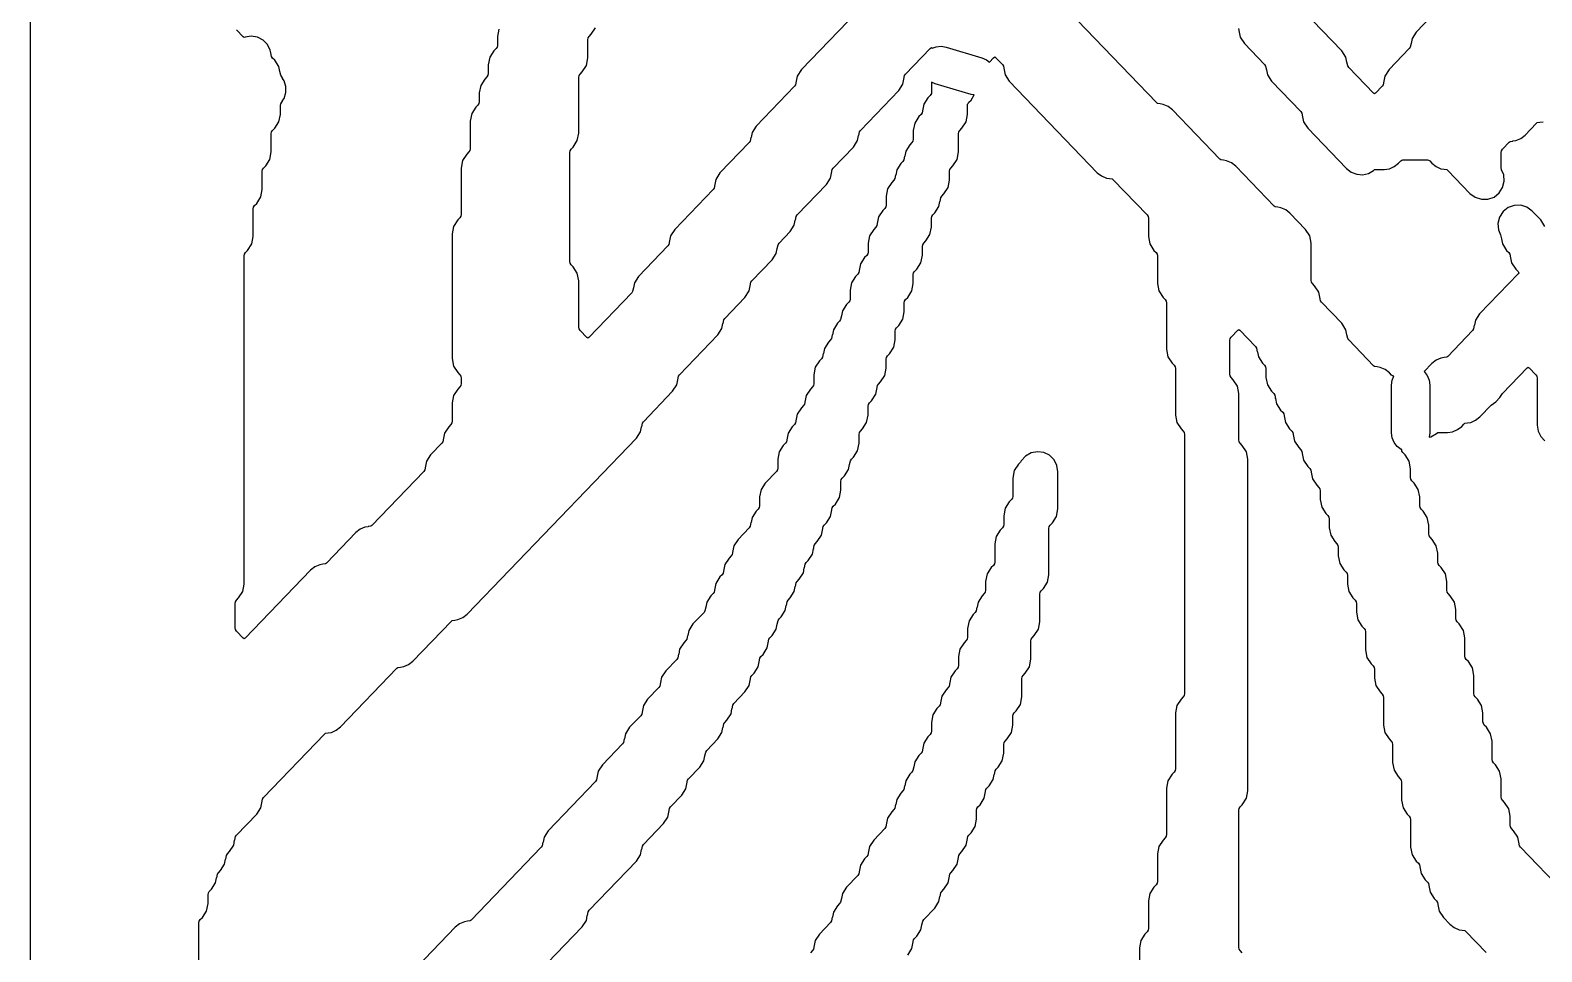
# Model space of a CAD drawing. Header units: millimetres. Extents: x 10 to 410, y 18 to 283.
# Drawn here: x 148 to 185.86, y 57.82 to 80.9 of the extents above; entities that cross this region are included whole.
import ezdxf

# ---------------------------------------------------------------- set-up
doc = ezdxf.new("R2010")
doc.units = ezdxf.units.MM
doc.layers.add('CUT', color=1, linetype='Continuous')

msp = doc.modelspace()

# ---------------------------------------------------------------- linework, layer by layer
at = {"layer": 'CUT'}
msp.add_lwpolyline([(190.134, 147), (190.134, 144), (169.134, 144), (169.134, 147), (161.134, 147), (161.134, 144), (148, 144), (148, 24), (161.134, 24), (161.134, 21), (169.134, 21), (169.134, 24), (190.134, 24), (190.134, 21), (198.134, 21), (198.134, 24), (211.2679, 24), (211.2679, 144), (198.134, 144), (198.134, 147)], close=True, dxfattribs=at)
for points in [[(169.4078, 82.083), (167.3158, 79.9099), (167.2123, 79.7501), (167.1879, 79.6241), (167.1852, 79.6246), (167.1674, 79.5329), (167.1427, 79.4948), (166.1833, 78.4981), (166.0798, 78.3383), (166.0553, 78.2123), (166.0526, 78.2129), (166.0349, 78.1211), (166.0102, 78.083), (165.2772, 77.3217), (165.1737, 77.1619), (165.1493, 77.0359), (165.1466, 77.0364), (165.1288, 76.9447), (165.1041, 76.9066), (164.1447, 75.9099), (164.0412, 75.7501), (164.0167, 75.6241), (164.0141, 75.6246), (163.9963, 75.5329), (163.9716, 75.4948), (163.2387, 74.7334), (163.1352, 74.5736), (163.1107, 74.4476), (163.108, 74.4482), (163.0902, 74.3564), (163.0656, 74.3183), (161.9943, 73.2055), (161.9664, 73.1845), (161.9384, 73.2055), (161.7732, 73.3772), (161.7485, 73.4152), (161.7398, 73.4598), (161.7398, 74.622), (161.7036, 74.8089), (161.6001, 74.9687), (161.5467, 75.0242), (161.522, 75.0623), (161.5133, 75.1069), (161.5133, 77.8343), (161.522, 77.8789), (161.5467, 77.917), (161.6001, 77.9724), (161.7036, 78.1323), (161.7398, 78.3192), (161.7398, 79.7167), (161.7485, 79.7612), (161.7732, 79.7993), (161.8266, 79.8548), (161.9301, 80.0146), (161.9664, 80.2016), (161.9664, 80.6578), (161.975, 80.7024), (161.9997, 80.7405), (162.0531, 80.796), (162.1566, 80.9558)], [(183.4513, 81.6124), (182.7184, 80.8511), (182.6148, 80.6913), (182.5904, 80.5653), (182.5877, 80.5658), (182.5699, 80.4741), (182.5453, 80.436), (182.0388, 79.9099), (181.9353, 79.7501), (181.9109, 79.6241), (181.9082, 79.6246), (181.8904, 79.5329), (181.8657, 79.4948), (181.7005, 79.3232), (181.6725, 79.3022), (181.6446, 79.3232), (181.0263, 79.9654), (181.0017, 80.0035), (180.9839, 80.0952), (180.9812, 80.0947), (180.9568, 80.2207), (180.8532, 80.3805), (180.1203, 81.1419)], [(186.4059, 59.3183), (185.33, 60.436), (185.3053, 60.4741), (185.2875, 60.5658), (185.2849, 60.5653), (185.2604, 60.6913), (185.1569, 60.8511), (185.1035, 60.9066), (185.0788, 60.9447), (185.0702, 60.9892), (185.0702, 61.2102), (185.0339, 61.3971), (184.9304, 61.557), (184.877, 61.6124), (184.8523, 61.6505), (184.8437, 61.6951), (184.8437, 62.1514), (184.8074, 62.3383), (184.7039, 62.4981), (184.6505, 62.5536), (184.6258, 62.5917), (184.6172, 62.6363), (184.6172, 63.0926), (184.5809, 63.2795), (184.4774, 63.4393), (184.424, 63.4948), (184.3993, 63.5329), (184.3906, 63.5775), (184.3906, 63.7984), (184.3544, 63.9854), (184.2509, 64.1452), (184.1975, 64.2007), (184.1728, 64.2388), (184.1641, 64.2833), (184.1641, 64.7396), (184.1279, 64.9266), (184.0243, 65.0864), (183.9709, 65.1419), (183.9463, 65.18), (183.9376, 65.2245), (183.9376, 65.6808), (183.9014, 65.8677), (183.7978, 66.0276), (183.7444, 66.083), (183.7198, 66.1211), (183.7111, 66.1657), (183.7111, 66.3867), (183.6749, 66.5736), (183.5713, 66.7334), (183.5179, 66.7889), (183.4933, 66.827), (183.4846, 66.8716), (183.4846, 67.0926), (183.4483, 67.2795), (183.3448, 67.4393), (183.2914, 67.4948), (183.2667, 67.5329), (183.2581, 67.5775), (183.2581, 67.7984), (183.2218, 67.9854), (183.1183, 68.1452), (183.0649, 68.2007), (183.0402, 68.2388), (183.0316, 68.2833), (183.0316, 68.5043), (182.9953, 68.6913), (182.8918, 68.8511), (182.8384, 68.9066), (182.8137, 68.9447), (182.8051, 68.9892), (182.8051, 69.2102), (182.7688, 69.3971), (182.6653, 69.557), (182.6119, 69.6124), (182.5872, 69.6505), (182.5786, 69.6951), (182.5786, 69.9161), (182.5423, 70.103), (182.4388, 70.2629), (182.3854, 70.3183), (182.3607, 70.3564), (182.3535, 70.3936), (182.3386, 70.3998), (182.2392, 70.4761), (182.1629, 70.5755), (182.115, 70.6913), (182.0986, 70.8155), (182.0986, 72.0081), (182.115, 72.1323), (182.1577, 72.2355), (182.1274, 72.2396), (182.1023, 72.2595), (182.0466, 72.3174), (181.9418, 72.4004), (181.8188, 72.4527), (181.739, 72.4635), (181.7394, 72.4661), (181.6744, 72.4749), (181.6493, 72.4948), (181.0263, 73.1419), (181.0017, 73.18), (180.9839, 73.2717), (180.9812, 73.2712), (180.9568, 73.3971), (180.8532, 73.557), (180.3468, 74.083), (180.3221, 74.1211), (180.3043, 74.2129), (180.3017, 74.2123), (180.2772, 74.3383), (180.1737, 74.4981), (180.1203, 74.5536), (180.0956, 74.5917), (180.087, 74.6363), (180.087, 75.5631), (180.0507, 75.7501), (179.9472, 75.9099), (179.555, 76.3174), (179.4502, 76.4004), (179.3272, 76.4527), (179.2474, 76.4635), (179.2478, 76.4661), (179.1828, 76.4749), (179.1577, 76.4948), (178.1959, 77.4938), (178.0912, 77.5769), (177.9682, 77.6292), (177.8884, 77.64), (177.8887, 77.6426), (177.8237, 77.6513), (177.7986, 77.6712), (176.6104, 78.9056), (176.5056, 78.9886), (176.3826, 79.041), (176.3028, 79.0517), (176.3032, 79.0543), (176.2382, 79.0631), (176.2131, 79.083), (174.0046, 81.3772)], [(159.7375, 80.9266), (159.7013, 80.7396), (159.7013, 80.5186), (159.6926, 80.4741), (159.668, 80.436), (159.6145, 80.3805), (159.511, 80.2207), (159.4748, 80.0337), (159.4748, 79.8128), (159.4661, 79.7682), (159.4414, 79.7301), (159.388, 79.6746), (159.2845, 79.5148), (159.2483, 79.3279), (159.2483, 79.1069), (159.2396, 79.0623), (159.2149, 79.0242), (159.1615, 78.9687), (159.058, 78.8089), (159.0217, 78.622), (159.0217, 77.9304), (159.0131, 77.8858), (158.9884, 77.8477), (158.935, 77.7923), (158.8315, 77.6324), (158.7952, 77.4455), (158.7952, 76.2833), (158.7866, 76.2388), (158.7619, 76.2007), (158.7085, 76.1452), (158.605, 75.9854), (158.5687, 75.7984), (158.5687, 72.6721), (158.605, 72.4852), (158.7085, 72.3254), (158.7619, 72.2699), (158.7866, 72.2318), (158.7952, 72.1872), (158.7952, 72.048), (158.7866, 72.0035), (158.7619, 71.9654), (158.7085, 71.9099), (158.605, 71.7501), (158.5687, 71.5631), (158.5687, 71.1069), (158.5601, 71.0623), (158.5354, 71.0242), (158.482, 70.9687), (158.3785, 70.8089), (158.354, 70.6829), (158.3514, 70.6834), (158.3336, 70.5917), (158.3089, 70.5536), (158.029, 70.2629), (157.9255, 70.103), (157.901, 69.977), (157.8984, 69.9776), (157.8806, 69.8858), (157.8559, 69.8477), (156.5534, 68.4948), (156.5283, 68.4749), (156.4633, 68.4661), (156.4637, 68.4635), (156.3839, 68.4527), (156.2609, 68.4004), (156.1561, 68.3174), (155.4209, 67.5536), (155.3958, 67.5337), (155.3308, 67.5249), (155.3311, 67.5223), (155.2513, 67.5115), (155.1283, 67.4592), (155.0236, 67.3762), (153.387, 65.6761), (153.359, 65.6551), (153.3311, 65.6761), (153.1659, 65.8477), (153.1412, 65.8858), (153.1325, 65.9304), (153.1325, 66.5402), (153.1412, 66.5848), (153.1659, 66.6228), (153.2193, 66.6783), (153.3228, 66.8381), (153.359, 67.0251), (153.359, 75.2461), (153.3677, 75.2906), (153.3924, 75.3287), (153.4458, 75.3842), (153.5493, 75.544), (153.5856, 75.731), (153.5856, 76.4225), (153.5942, 76.4671), (153.6189, 76.5052), (153.6723, 76.5607), (153.7758, 76.7205), (153.8121, 76.9074), (153.8121, 77.3637), (153.8207, 77.4083), (153.8454, 77.4464), (153.8988, 77.5019), (154.0023, 77.6617), (154.0386, 77.8486), (154.0386, 78.3049), (154.0472, 78.3495), (154.0719, 78.3876), (154.1253, 78.443), (154.2288, 78.6029), (154.2651, 78.7898), (154.2651, 79.0108), (154.2737, 79.0553), (154.3245, 79.1338), (154.321, 79.136), (154.3589, 79.1899), (154.4049, 79.3354), (154.4049, 79.4881), (154.3589, 79.6337), (154.321, 79.6875), (154.3245, 79.6898), (154.2737, 79.7682), (154.2559, 79.8599), (154.2533, 79.8594), (154.2288, 79.9854), (154.1253, 80.1452), (154.0719, 80.2007), (154.0472, 80.2388), (154.0294, 80.3305), (154.0252, 80.3297), (154.0139, 80.4006), (153.9423, 80.5404), (153.8309, 80.6511), (153.6907, 80.7218), (153.5354, 80.7455), (153.3804, 80.7198), (153.3602, 80.7131), (153.3311, 80.7349), (153.1659, 80.9066)], [(178.2663, 80.9377), (178.2841, 80.846), (178.2868, 80.8465), (178.3112, 80.7205), (178.4147, 80.5607), (178.9211, 80.0346), (178.9458, 79.9965), (178.9636, 79.9048), (178.9663, 79.9053), (178.9907, 79.7793), (179.0942, 79.6195), (179.8272, 78.8581), (179.8518, 78.82), (179.8696, 78.7283), (179.8723, 78.7288), (179.8967, 78.6029), (180.0003, 78.443), (180.9753, 77.4302), (181.0917, 77.3404), (181.2291, 77.2884), (181.3757, 77.2785), (181.5189, 77.3117), (181.6462, 77.3851), (181.6744, 77.4075), (181.7061, 77.4118), (181.9129, 77.4118), (182.0453, 77.4296), (182.1683, 77.482), (182.2731, 77.565), (182.3288, 77.6229), (182.3539, 77.6428), (182.3856, 77.6471), (182.998, 77.6471), (183.0298, 77.6428), (183.0549, 77.6229), (183.1106, 77.565), (183.2153, 77.482), (183.3383, 77.4296), (183.4181, 77.4189), (183.4178, 77.4163), (183.4828, 77.4075), (183.5079, 77.3876), (184.0636, 76.8104), (184.1944, 76.7129), (184.3496, 76.6627), (184.5127, 76.6651), (184.6664, 76.7199), (184.7942, 76.8213), (184.8826, 76.9585), (184.9221, 77.1168), (184.9086, 77.2794), (184.8546, 77.4032), (184.8437, 77.4598), (184.8437, 77.8343), (184.8523, 77.8789), (184.877, 77.917), (185.0469, 78.0935), (185.072, 78.1134), (185.137, 78.1221), (185.1366, 78.1248), (185.2164, 78.1355), (185.3394, 78.1878), (185.4442, 78.2709), (185.7264, 78.5641), (185.7515, 78.584), (185.8165, 78.5927), (185.8162, 78.5953), (185.896, 78.6061)], [(152.2265, 56.2016), (152.2265, 58.5402), (152.2352, 58.5848), (152.2598, 58.6228), (152.3132, 58.6783), (152.4168, 58.8381), (152.453, 59.0251), (152.453, 59.2461), (152.4617, 59.2906), (152.4863, 59.3287), (152.5397, 59.3842), (152.6433, 59.544), (152.6677, 59.67), (152.6704, 59.6695), (152.6882, 59.7612), (152.7128, 59.7993), (152.7662, 59.8548), (152.8698, 60.0146), (152.8942, 60.1406), (152.8969, 60.1401), (152.9147, 60.2318), (152.9394, 60.2699), (152.9928, 60.3254), (153.0963, 60.4852), (153.1207, 60.6112), (153.1234, 60.6107), (153.1412, 60.7024), (153.1659, 60.7405), (153.6723, 61.2666), (153.7758, 61.4264), (153.8002, 61.5524), (153.8029, 61.5518), (153.8207, 61.6436), (153.8454, 61.6817), (155.3743, 63.2699), (155.3994, 63.2898), (155.4645, 63.2986), (155.4641, 63.3012), (155.5439, 63.312), (155.6669, 63.3643), (155.7716, 63.4474), (157.1864, 64.917), (157.2115, 64.9369), (157.2765, 64.9457), (157.2762, 64.9483), (157.356, 64.959), (157.479, 65.0114), (157.5837, 65.0944), (158.5455, 66.0935), (158.5706, 66.1134), (158.6356, 66.1221), (158.6352, 66.1248), (158.715, 66.1355), (158.838, 66.1878), (158.9428, 66.2709), (163.1856, 70.6783), (163.2891, 70.8381), (163.3136, 70.9641), (163.3163, 70.9636), (163.334, 71.0553), (163.3587, 71.0934), (164.0916, 71.8548), (164.1952, 72.0146), (164.2196, 72.1406), (164.2223, 72.1401), (164.2401, 72.2318), (164.2648, 72.2699), (165.2242, 73.2666), (165.3277, 73.4264), (165.3521, 73.5524), (165.3548, 73.5518), (165.3726, 73.6436), (165.3973, 73.6817), (165.9037, 74.2077), (166.0072, 74.3676), (166.0317, 74.4935), (166.0343, 74.493), (166.0521, 74.5848), (166.0768, 74.6228), (166.5832, 75.1489), (166.6868, 75.3087), (166.7112, 75.4347), (166.7139, 75.4342), (166.7317, 75.5259), (166.7563, 75.564), (167.0363, 75.8548), (167.1398, 76.0146), (167.1642, 76.1406), (167.1669, 76.1401), (167.1847, 76.2318), (167.2094, 76.2699), (167.9423, 77.0313), (168.0458, 77.1911), (168.0702, 77.3171), (168.0729, 77.3166), (168.0907, 77.4083), (168.1154, 77.4464), (168.6218, 77.9724), (168.7253, 78.1323), (168.7498, 78.2582), (168.7524, 78.2577), (168.7702, 78.3495), (168.7949, 78.3876), (169.7543, 79.3842), (169.8579, 79.544), (169.8823, 79.67), (169.885, 79.6695), (169.9028, 79.7612), (169.9275, 79.7993), (170.5457, 80.4415), (170.5737, 80.4625), (170.5965, 80.4454), (170.6923, 80.4822), (170.8169, 80.4952), (170.9407, 80.4756), (171.8385, 80.2095), (171.953, 80.1585), (172.0273, 80.0983), (172.1313, 80.2063), (172.1592, 80.2272), (172.1872, 80.2063), (172.3524, 80.0346), (172.3771, 79.9965), (172.3949, 79.9048), (172.3975, 79.9053), (172.422, 79.7793), (172.5255, 79.6195), (174.7298, 77.3297), (174.8345, 77.2467), (174.9575, 77.1943), (175.0373, 77.1836), (175.037, 77.181), (175.102, 77.1722), (175.1271, 77.1523), (175.9765, 76.2699), (176.0012, 76.2318), (176.0098, 76.1872), (176.0098, 75.731), (176.0461, 75.544), (176.1496, 75.3842), (176.203, 75.3287), (176.2277, 75.2906), (176.2364, 75.2461), (176.2364, 74.5545), (176.2726, 74.3676), (176.3761, 74.2077), (176.4295, 74.1523), (176.4542, 74.1142), (176.4629, 74.0696), (176.4629, 72.9074), (176.4991, 72.7205), (176.6026, 72.5607), (176.656, 72.5052), (176.6807, 72.4671), (176.6894, 72.4225), (176.6894, 71.2604), (176.7256, 71.0734), (176.8292, 70.9136), (176.8826, 70.8581), (176.9072, 70.82), (176.9159, 70.7755), (176.9159, 64.2833), (176.9072, 64.2388), (176.8826, 64.2007), (176.8292, 64.1452), (176.7256, 63.9854), (176.6894, 63.7984), (176.6894, 62.401), (176.6807, 62.3564), (176.656, 62.3183), (176.6026, 62.2629), (176.4991, 62.103), (176.4629, 61.9161), (176.4629, 60.7539), (176.4542, 60.7094), (176.4295, 60.6713), (176.3761, 60.6158), (176.2726, 60.456), (176.2364, 60.269), (176.2364, 59.5775), (176.2277, 59.5329), (176.203, 59.4948), (176.1496, 59.4393), (176.0461, 59.2795), (176.0098, 59.0926), (176.0098, 58.401), (176.0012, 58.3564), (175.9765, 58.3183), (175.9231, 58.2629), (175.8196, 58.103), (175.7833, 57.9161), (175.7833, 57.2245)], [(157.4695, 53.917), (161.8266, 58.443), (161.9301, 58.6029), (161.9545, 58.7288), (161.9572, 58.7283), (161.975, 58.82), (161.9997, 58.8581), (163.1856, 60.0901), (163.2891, 60.2499), (163.3136, 60.3759), (163.3163, 60.3754), (163.334, 60.4671), (163.3587, 60.5052), (163.8651, 61.0313), (163.9687, 61.1911), (163.9931, 61.3171), (163.9958, 61.3166), (164.0136, 61.4083), (164.0382, 61.4464), (164.3182, 61.7371), (164.4217, 61.897), (164.4461, 62.023), (164.4488, 62.0224), (164.4666, 62.1142), (164.4913, 62.1523), (164.7712, 62.443), (164.8747, 62.6029), (164.8991, 62.7288), (164.9018, 62.7283), (164.9196, 62.82), (164.9443, 62.8581), (165.2242, 63.1489), (165.3277, 63.3087), (165.3521, 63.4347), (165.3548, 63.4342), (165.3726, 63.5259), (165.3973, 63.564), (165.4507, 63.6195), (165.5542, 63.7793), (165.5787, 63.9053), (165.5813, 63.9048), (165.5991, 63.9965), (165.6238, 64.0346), (165.9037, 64.3254), (166.0072, 64.4852), (166.0317, 64.6112), (166.0343, 64.6107), (166.0521, 64.7024), (166.0768, 64.7405), (166.1302, 64.796), (166.2337, 64.9558), (166.2582, 65.0818), (166.2609, 65.0813), (166.2786, 65.173), (166.3033, 65.2111), (166.3567, 65.2666), (166.4603, 65.4264), (166.4847, 65.5524), (166.4874, 65.5518), (166.5052, 65.6436), (166.5298, 65.6817), (166.5832, 65.7371), (166.6868, 65.897), (166.7112, 66.023), (166.7139, 66.0224), (166.7317, 66.1142), (166.7563, 66.1523), (166.8097, 66.2077), (166.9133, 66.3676), (166.9377, 66.4935), (166.9404, 66.493), (166.9582, 66.5848), (166.9828, 66.6228), (167.0363, 66.6783), (167.1398, 66.8381), (167.1642, 66.9641), (167.1669, 66.9636), (167.1847, 67.0553), (167.2094, 67.0934), (167.2628, 67.1489), (167.3663, 67.3087), (167.3907, 67.4347), (167.3934, 67.4342), (167.4112, 67.5259), (167.4359, 67.564), (167.4893, 67.6195), (167.5928, 67.7793), (167.6172, 67.9053), (167.6199, 67.9048), (167.6377, 67.9965), (167.6624, 68.0346), (167.7158, 68.0901), (167.8193, 68.2499), (167.8437, 68.3759), (167.8464, 68.3754), (167.8642, 68.4671), (167.8889, 68.5052), (167.9423, 68.5607), (168.0458, 68.7205), (168.0702, 68.8465), (168.0729, 68.846), (168.0907, 68.9377), (168.1154, 68.9758), (168.1688, 69.0313), (168.2723, 69.1911), (168.3086, 69.378), (168.3086, 69.599), (168.3172, 69.6436), (168.3419, 69.6817), (168.3953, 69.7371), (168.4988, 69.897), (168.5233, 70.023), (168.5259, 70.0224), (168.5437, 70.1142), (168.5684, 70.1523), (168.6218, 70.2077), (168.7253, 70.3676), (168.7616, 70.5545), (168.7616, 70.7755), (168.7702, 70.82), (168.7949, 70.8581), (168.8483, 70.9136), (168.9518, 71.0734), (168.9881, 71.2604), (168.9881, 71.4814), (168.9967, 71.5259), (169.0214, 71.564), (169.0748, 71.6195), (169.1783, 71.7793), (169.2028, 71.9053), (169.2055, 71.9048), (169.2233, 71.9965), (169.2479, 72.0346), (169.3013, 72.0901), (169.4049, 72.2499), (169.4411, 72.4369), (169.4411, 72.6578), (169.4498, 72.7024), (169.4744, 72.7405), (169.5278, 72.796), (169.6314, 72.9558), (169.6676, 73.1427), (169.6676, 73.3637), (169.6763, 73.4083), (169.7009, 73.4464), (169.7543, 73.5019), (169.8579, 73.6617), (169.8941, 73.8486), (169.8941, 74.0696), (169.9028, 74.1142), (169.9275, 74.1523), (169.9809, 74.2077), (170.0844, 74.3676), (170.1206, 74.5545), (170.1206, 74.7755), (170.1293, 74.82), (170.154, 74.8581), (170.2074, 74.9136), (170.3109, 75.0734), (170.3471, 75.2604), (170.3471, 75.4814), (170.3558, 75.5259), (170.3805, 75.564), (170.4339, 75.6195), (170.5374, 75.7793), (170.5737, 75.9663), (170.5737, 76.1872), (170.5823, 76.2318), (170.607, 76.2699), (170.6604, 76.3254), (170.7639, 76.4852), (170.7883, 76.6112), (170.791, 76.6107), (170.8088, 76.7024), (170.8335, 76.7405), (170.8869, 76.796), (170.9904, 76.9558), (171.0267, 77.1427), (171.0267, 77.3637), (171.0353, 77.4083), (171.06, 77.4464), (171.1134, 77.5019), (171.2169, 77.6617), (171.2532, 77.8486), (171.2532, 78.3049), (171.2618, 78.3495), (171.2865, 78.3876), (171.3399, 78.443), (171.4434, 78.6029), (171.4797, 78.7898), (171.4797, 79.0181), (171.4756, 79.0434), (171.4933, 79.063), (171.513, 79.0934), (171.5664, 79.1489), (171.6487, 79.2759), (171.5657, 79.2891), (170.6679, 79.5552), (170.5798, 79.5944), (170.5737, 79.5631), (170.5737, 79.3349), (170.5778, 79.3095), (170.56, 79.2899), (170.5403, 79.2595), (170.4869, 79.204), (170.3834, 79.0442), (170.359, 78.9182), (170.3563, 78.9187), (170.3385, 78.827), (170.3138, 78.7889), (170.2604, 78.7334), (170.1569, 78.5736), (170.1206, 78.3867), (170.1206, 78.1657), (170.112, 78.1211), (170.0873, 78.083), (170.0339, 78.0276), (169.9304, 77.8677), (169.906, 77.7418), (169.9033, 77.7423), (169.8855, 77.6505), (169.8608, 77.6124), (169.8074, 77.557), (169.7039, 77.3971), (169.6794, 77.2712), (169.6768, 77.2717), (169.659, 77.18), (169.6343, 77.1419), (169.5809, 77.0864), (169.4774, 76.9266), (169.4411, 76.7396), (169.4411, 76.5186), (169.4325, 76.4741), (169.4078, 76.436), (169.3544, 76.3805), (169.2509, 76.2207), (169.2264, 76.0947), (169.2238, 76.0952), (169.206, 76.0035), (169.1813, 75.9654), (169.1279, 75.9099), (169.0244, 75.7501), (168.9881, 75.5631), (168.9881, 75.3422), (168.9795, 75.2976), (168.9548, 75.2595), (168.9014, 75.204), (168.7979, 75.0442), (168.7734, 74.9182), (168.7707, 74.9187), (168.7529, 74.827), (168.7283, 74.7889), (168.6749, 74.7334), (168.5713, 74.5736), (168.5351, 74.3867), (168.5351, 74.1657), (168.5264, 74.1211), (168.5018, 74.083), (168.4484, 74.0276), (168.3448, 73.8677), (168.3204, 73.7418), (168.3177, 73.7423), (168.2999, 73.6505), (168.2753, 73.6124), (168.2219, 73.557), (168.1183, 73.3971), (168.0939, 73.2712), (168.0912, 73.2717), (168.0734, 73.18), (168.0487, 73.1419), (167.9953, 73.0864), (167.8918, 72.9266), (167.8674, 72.8006), (167.8647, 72.8011), (167.8469, 72.7094), (167.8222, 72.6713), (167.7688, 72.6158), (167.6653, 72.456), (167.6291, 72.269), (167.6291, 72.048), (167.6204, 72.0035), (167.5957, 71.9654), (167.5423, 71.9099), (167.4388, 71.7501), (167.4144, 71.6241), (167.4117, 71.6246), (167.3939, 71.5329), (167.3692, 71.4948), (167.3158, 71.4393), (167.2123, 71.2795), (167.1879, 71.1535), (167.1852, 71.154), (167.1674, 71.0623), (167.1427, 71.0242), (167.0893, 70.9687), (166.9858, 70.8089), (166.9614, 70.6829), (166.9587, 70.6834), (166.9409, 70.5917), (166.9162, 70.5536), (166.8628, 70.4981), (166.7593, 70.3383), (166.723, 70.1514), (166.723, 69.9304), (166.7144, 69.8858), (166.6897, 69.8477), (166.4098, 69.557), (166.3063, 69.3971), (166.27, 69.2102), (166.27, 68.9892), (166.2614, 68.9447), (166.2367, 68.9066), (166.1833, 68.8511), (166.0798, 68.6913), (166.0553, 68.5653), (166.0526, 68.5658), (166.0349, 68.4741), (166.0102, 68.436), (165.7303, 68.1452), (165.6267, 67.9854), (165.6023, 67.8594), (165.5996, 67.8599), (165.5818, 67.7682), (165.5572, 67.7301), (165.5038, 67.6746), (165.4002, 67.5148), (165.3758, 67.3888), (165.3731, 67.3893), (165.3553, 67.2976), (165.3307, 67.2595), (165.2772, 67.204), (165.1737, 67.0442), (165.1493, 66.9182), (165.1466, 66.9187), (165.1288, 66.827), (165.1041, 66.7889), (165.0507, 66.7334), (164.9472, 66.5736), (164.9228, 66.4476), (164.9201, 66.4482), (164.9023, 66.3564), (164.8776, 66.3183), (164.5977, 66.0276), (164.4942, 65.8677), (164.4698, 65.7418), (164.4671, 65.7423), (164.4493, 65.6505), (164.4246, 65.6124), (164.3712, 65.557), (164.2677, 65.3971), (164.2433, 65.2712), (164.2406, 65.2717), (164.2228, 65.18), (164.1981, 65.1419), (163.9182, 64.8511), (163.8147, 64.6913), (163.7902, 64.5653), (163.7876, 64.5658), (163.7698, 64.4741), (163.7451, 64.436), (163.4652, 64.1452), (163.3617, 63.9854), (163.3372, 63.8594), (163.3345, 63.8599), (163.3168, 63.7682), (163.2921, 63.7301), (163.0122, 63.4393), (162.9086, 63.2795), (162.8842, 63.1535), (162.8815, 63.154), (162.8637, 63.0623), (162.8391, 63.0242), (162.3326, 62.4981), (162.2291, 62.3383), (162.2047, 62.2123), (162.202, 62.2129), (162.1842, 62.1211), (162.1595, 62.083), (160.9736, 60.8511), (160.8701, 60.6913), (160.8456, 60.5653), (160.843, 60.5658), (160.8252, 60.4741), (160.8005, 60.436), (159.045, 58.6124), (159.0199, 58.5925), (158.9549, 58.5837), (158.9553, 58.5811), (158.8755, 58.5704), (158.7525, 58.518), (158.6477, 58.435), (156.5534, 56.2595)], [(185.9399, 75.9854), (185.8364, 76.1452), (185.6238, 76.3661), (185.4929, 76.4636), (185.3377, 76.5138), (185.1746, 76.5114), (185.0209, 76.4565), (184.8931, 76.3551), (184.8047, 76.218), (184.7652, 76.0597), (184.7787, 75.8971), (184.8327, 75.7732), (184.8528, 75.6695), (184.8555, 75.67), (184.8799, 75.544), (184.9834, 75.3842), (185.0368, 75.3287), (185.0615, 75.2906), (185.0793, 75.1989), (185.082, 75.1994), (185.1064, 75.0734), (185.21, 74.9136), (185.27, 74.8512), (185.2895, 74.8235), (185.27, 74.7959), (184.3039, 73.7923), (184.2004, 73.6324), (184.176, 73.5065), (184.1733, 73.507), (184.1555, 73.4152), (184.1308, 73.3772), (183.5079, 72.7301), (183.4828, 72.7102), (183.4178, 72.7014), (183.4181, 72.6988), (183.3383, 72.688), (183.2153, 72.6357), (183.1106, 72.5526), (182.9152, 72.3497), (182.918, 72.3475), (182.9943, 72.2481), (183.0422, 72.1323), (183.0586, 72.0081), (183.0586, 70.8155), (183.0444, 70.7076), (183.0854, 70.715), (183.2284, 70.7943), (183.2599, 70.8192), (183.2917, 70.8235), (183.4984, 70.8235), (183.6309, 70.8414), (183.7539, 70.8937), (183.8586, 70.9768), (183.9143, 71.0346), (183.9394, 71.0545), (184.0045, 71.0633), (184.0041, 71.0659), (184.0839, 71.0767), (184.2069, 71.129), (184.3116, 71.2121), (184.5939, 71.5052), (184.6512, 71.5507), (184.7154, 71.5901), (184.8133, 71.701), (184.877, 71.7993), (185.4952, 72.4415), (185.5232, 72.4625), (185.5511, 72.4415), (185.7164, 72.2699), (185.741, 72.2318), (185.7497, 72.1872), (185.7497, 71.0038), (185.772, 70.8559), (185.8371, 70.7213), (185.9391, 70.612)], [(178.3616, 57.7923), (178.3082, 57.8477), (178.2836, 57.8858), (178.2749, 57.9304), (178.2749, 61.3637), (178.2836, 61.4083), (178.3082, 61.4464), (178.3616, 61.5019), (178.4652, 61.6617), (178.5014, 61.8486), (178.5014, 70.1514), (178.4652, 70.3383), (178.3616, 70.4981), (178.3082, 70.5536), (178.2836, 70.5917), (178.2749, 70.6363), (178.2749, 71.7984), (178.2387, 71.9854), (178.1351, 72.1452), (178.0817, 72.2007), (178.0571, 72.2388), (178.0484, 72.2833), (178.0484, 73.1284), (178.0571, 73.173), (178.0817, 73.2111), (178.247, 73.3827), (178.2749, 73.4037), (178.3029, 73.3827), (178.6946, 72.9758), (178.7193, 72.9377), (178.7371, 72.846), (178.7398, 72.8465), (178.7642, 72.7205), (178.8677, 72.5607), (178.9211, 72.5052), (178.9458, 72.4671), (178.9545, 72.4225), (178.9545, 72.2016), (178.9907, 72.0146), (179.0942, 71.8548), (179.1476, 71.7993), (179.1723, 71.7612), (179.1901, 71.6695), (179.1928, 71.67), (179.2172, 71.544), (179.3207, 71.3842), (179.3741, 71.3287), (179.3988, 71.2906), (179.4166, 71.1989), (179.4193, 71.1994), (179.4437, 71.0734), (179.5473, 70.9136), (179.6007, 70.8581), (179.6253, 70.82), (179.6431, 70.7283), (179.6458, 70.7288), (179.6702, 70.6029), (179.7738, 70.443), (179.8272, 70.3876), (179.8518, 70.3495), (179.8696, 70.2577), (179.8723, 70.2582), (179.8967, 70.1323), (180.0003, 69.9724), (180.0537, 69.917), (180.0783, 69.8789), (180.0961, 69.7871), (180.0988, 69.7877), (180.1233, 69.6617), (180.2268, 69.5019), (180.2802, 69.4464), (180.3049, 69.4083), (180.3135, 69.3637), (180.3135, 69.1427), (180.3498, 68.9558), (180.4533, 68.796), (180.5067, 68.7405), (180.5314, 68.7024), (180.54, 68.6578), (180.54, 68.4369), (180.5763, 68.2499), (180.6798, 68.0901), (180.7332, 68.0346), (180.7579, 67.9965), (180.7665, 67.952), (180.7665, 67.731), (180.8028, 67.544), (180.9063, 67.3842), (180.9597, 67.3287), (180.9844, 67.2906), (180.993, 67.2461), (180.993, 67.0251), (181.0293, 66.8381), (181.1328, 66.6783), (181.1862, 66.6228), (181.2109, 66.5848), (181.2195, 66.5402), (181.2195, 66.3192), (181.2558, 66.1323), (181.3593, 65.9724), (181.4127, 65.917), (181.4374, 65.8789), (181.446, 65.8343), (181.446, 65.378), (181.4823, 65.1911), (181.5858, 65.0313), (181.6392, 64.9758), (181.6639, 64.9377), (181.6725, 64.8931), (181.6725, 64.6721), (181.7088, 64.4852), (181.8123, 64.3254), (181.8657, 64.2699), (181.8904, 64.2318), (181.8991, 64.1872), (181.8991, 63.4957), (181.9353, 63.3087), (182.0388, 63.1489), (182.0922, 63.0934), (182.1169, 63.0553), (182.1256, 63.0108), (182.1256, 62.5545), (182.1618, 62.3676), (182.2653, 62.2077), (182.3187, 62.1523), (182.3434, 62.1142), (182.3521, 62.0696), (182.3521, 61.6133), (182.3883, 61.4264), (182.4919, 61.2666), (182.5453, 61.2111), (182.5699, 61.173), (182.5786, 61.1284), (182.5786, 60.4369), (182.6148, 60.2499), (182.7184, 60.0901), (182.7718, 60.0346), (182.7964, 59.9965), (182.8142, 59.9048), (182.8169, 59.9053), (182.8413, 59.7793), (182.9449, 59.6195), (182.9983, 59.564), (183.023, 59.5259), (183.0407, 59.4342), (183.0434, 59.4347), (183.0679, 59.3087), (183.1714, 59.1489), (183.2248, 59.0934), (183.2495, 59.0553), (183.2673, 58.9636), (183.2699, 58.9641), (183.2944, 58.8381), (183.3979, 58.6783), (183.5636, 58.5062), (183.6683, 58.4231), (183.7913, 58.3708), (183.8711, 58.36), (183.8708, 58.3574), (183.9358, 58.3487), (183.9609, 58.3288), (184.4696, 57.8003)], [(169.9809, 57.7371), (170.0844, 57.897), (170.1088, 58.023), (170.1115, 58.0224), (170.1293, 58.1142), (170.154, 58.1523), (170.2074, 58.2077), (170.3109, 58.3676), (170.3353, 58.4935), (170.338, 58.493), (170.3558, 58.5848), (170.3805, 58.6228), (170.6604, 58.9136), (170.7639, 59.0734), (170.7883, 59.1994), (170.791, 59.1989), (170.8088, 59.2906), (170.8335, 59.3287), (170.8869, 59.3842), (170.9904, 59.544), (171.0148, 59.67), (171.0175, 59.6695), (171.0353, 59.7612), (171.06, 59.7993), (171.1134, 59.8548), (171.2169, 60.0146), (171.2414, 60.1406), (171.244, 60.1401), (171.2618, 60.2318), (171.2865, 60.2699), (171.3399, 60.3254), (171.4434, 60.4852), (171.4679, 60.6112), (171.4705, 60.6107), (171.4883, 60.7024), (171.513, 60.7405), (171.5664, 60.796), (171.6699, 60.9558), (171.7062, 61.1427), (171.7062, 61.3637), (171.7148, 61.4083), (171.7395, 61.4464), (171.7929, 61.5019), (171.8964, 61.6617), (171.9209, 61.7877), (171.9236, 61.7871), (171.9413, 61.8789), (171.966, 61.917), (172.0194, 61.9724), (172.1229, 62.1323), (172.1474, 62.2582), (172.1501, 62.2577), (172.1679, 62.3495), (172.1925, 62.3876), (172.2459, 62.443), (172.3495, 62.6029), (172.3857, 62.7898), (172.3857, 63.0108), (172.3944, 63.0553), (172.419, 63.0934), (172.4724, 63.1489), (172.576, 63.3087), (172.6122, 63.4957), (172.6122, 63.7167), (172.6209, 63.7612), (172.6455, 63.7993), (172.6989, 63.8548), (172.8025, 64.0146), (172.8387, 64.2016), (172.8387, 64.6578), (172.8474, 64.7024), (172.8721, 64.7405), (172.9255, 64.796), (173.029, 64.9558), (173.0652, 65.1427), (173.0652, 65.599), (173.0739, 65.6436), (173.0986, 65.6817), (173.152, 65.7371), (173.2555, 65.897), (173.2918, 66.0839), (173.2918, 66.7755), (173.3004, 66.82), (173.3251, 66.8581), (173.3785, 66.9136), (173.482, 67.0734), (173.5183, 67.2604), (173.5183, 68.4225), (173.5269, 68.4671), (173.5516, 68.5052), (173.605, 68.5607), (173.7085, 68.7205), (173.7448, 68.9074), (173.7448, 69.8416), (173.7193, 69.9993), (173.6453, 70.1409), (173.5305, 70.2519), (173.3865, 70.3211), (173.228, 70.3413), (173.0713, 70.3106), (172.9323, 70.2319), (172.8251, 70.1134), (172.8054, 70.083), (172.752, 70.0276), (172.6485, 69.8677), (172.6122, 69.6808), (172.6122, 69.2245), (172.6036, 69.18), (172.5789, 69.1419), (172.5255, 69.0864), (172.422, 68.9266), (172.3857, 68.7396), (172.3857, 68.5186), (172.3771, 68.4741), (172.3524, 68.436), (172.299, 68.3805), (172.1955, 68.2207), (172.1592, 68.0337), (172.1592, 67.5775), (172.1506, 67.5329), (172.1259, 67.4948), (172.0725, 67.4393), (171.969, 67.2795), (171.9327, 67.0926), (171.9327, 66.8716), (171.9241, 66.827), (171.8994, 66.7889), (171.846, 66.7334), (171.7425, 66.5736), (171.718, 66.4476), (171.7153, 66.4482), (171.6976, 66.3564), (171.6729, 66.3183), (171.6195, 66.2629), (171.5159, 66.103), (171.4797, 65.9161), (171.4797, 65.6951), (171.471, 65.6505), (171.4464, 65.6124), (171.393, 65.557), (171.2894, 65.3971), (171.2532, 65.2102), (171.2532, 64.9892), (171.2445, 64.9447), (171.2199, 64.9066), (171.1665, 64.8511), (171.0629, 64.6913), (171.0385, 64.5653), (171.0358, 64.5658), (171.018, 64.4741), (170.9934, 64.436), (170.9399, 64.3805), (170.8364, 64.2207), (170.812, 64.0947), (170.8093, 64.0952), (170.7915, 64.0035), (170.7668, 63.9654), (170.7134, 63.9099), (170.6099, 63.7501), (170.5737, 63.5631), (170.5737, 63.3422), (170.565, 63.2976), (170.5403, 63.2595), (170.4869, 63.204), (170.3834, 63.0442), (170.359, 62.9182), (170.3563, 62.9187), (170.3385, 62.827), (170.3138, 62.7889), (170.2604, 62.7334), (170.1569, 62.5736), (170.1325, 62.4476), (170.1298, 62.4482), (170.112, 62.3564), (170.0873, 62.3183), (170.0339, 62.2629), (169.9304, 62.103), (169.906, 61.977), (169.9033, 61.9776), (169.8855, 61.8858), (169.8608, 61.8477), (169.8074, 61.7923), (169.7039, 61.6324), (169.6794, 61.5065), (169.6768, 61.507), (169.659, 61.4152), (169.6343, 61.3772), (169.5809, 61.3217), (169.4774, 61.1619), (169.4529, 61.0359), (169.4503, 61.0364), (169.4325, 60.9447), (169.4078, 60.9066), (169.1279, 60.6158), (169.0244, 60.456), (168.9999, 60.33), (168.9972, 60.3305), (168.9795, 60.2388), (168.9548, 60.2007), (168.9014, 60.1452), (168.7979, 59.9854), (168.7734, 59.8594), (168.7707, 59.8599), (168.7529, 59.7682), (168.7283, 59.7301), (168.4484, 59.4393), (168.3448, 59.2795), (168.3204, 59.1535), (168.3177, 59.154), (168.2999, 59.0623), (168.2753, 59.0242), (168.2219, 58.9687), (168.1183, 58.8089), (168.0939, 58.6829), (168.0912, 58.6834), (168.0734, 58.5917), (168.0487, 58.5536), (167.7688, 58.2629), (167.6653, 58.103), (167.6409, 57.977), (167.6382, 57.9776), (167.6204, 57.8858), (167.5957, 57.8477), (167.5423, 57.7923)]]:
    msp.add_lwpolyline(points, dxfattribs=at)

doc.saveas('drawing.dxf')
